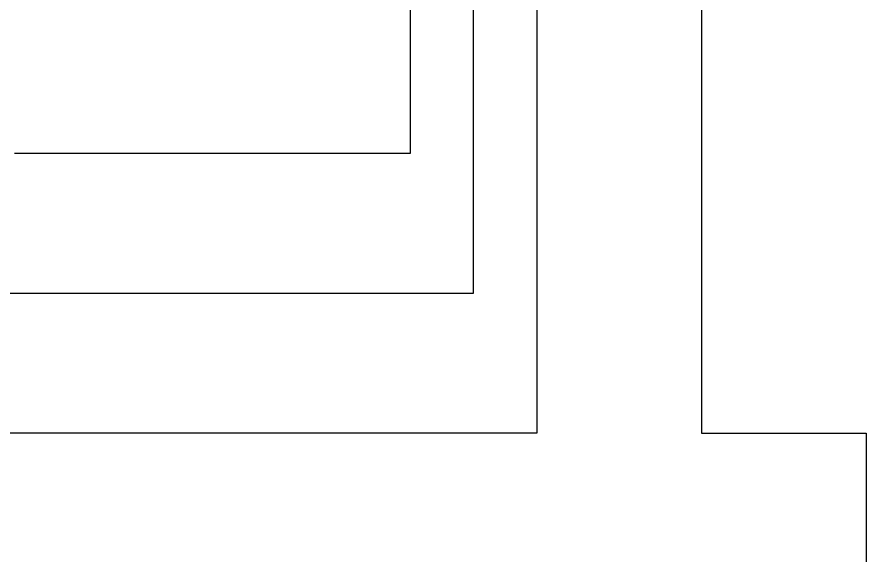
# Model space of a CAD drawing. Header units: inches. Extents: x -65 to 4788, y -4676 to 3369.
# Drawn here: x 2084 to 2470.2, y -1691.5 to -1446.6 of the extents above; entities that cross this region are included whole.
import ezdxf

# ---------------------------------------------------------------- set-up
doc = ezdxf.new("R2010")
doc.units = ezdxf.units.IN
doc.header["$MEASUREMENT"] = 0
doc.layers.get('0').update_dxf_attribs({"color": 250, "linetype": 'CONTINUOUS', "lineweight": 100})

msp = doc.modelspace()

# ---------------------------------------------------------------- linework, layer by layer
at = {"color": 0, "lineweight": -2}
for points in [[(2082.93, -1508.61), (2263.03, -1508.61), (2263.03, -1307.79), (2291.72, -1307.79)], [(1329.03, -1548.46), (1329.03, -1572.37), (2291.72, -1572.37), (2291.72, -1326.91)], [(2395.32, -1366.76), (2395.32, -1636.12)], [(2320.41, -1373.13), (2320.41, -1636.12), (1964.98, -1636.12), (1964.98, -1781.16)], [(2395.32, -1636.12), (2470.23, -1636.12)], [(2470.23, -1636.12), (2470.23, -1781.16)]]:
    msp.add_lwpolyline(points, dxfattribs=at)

doc.saveas('drawing.dxf')
